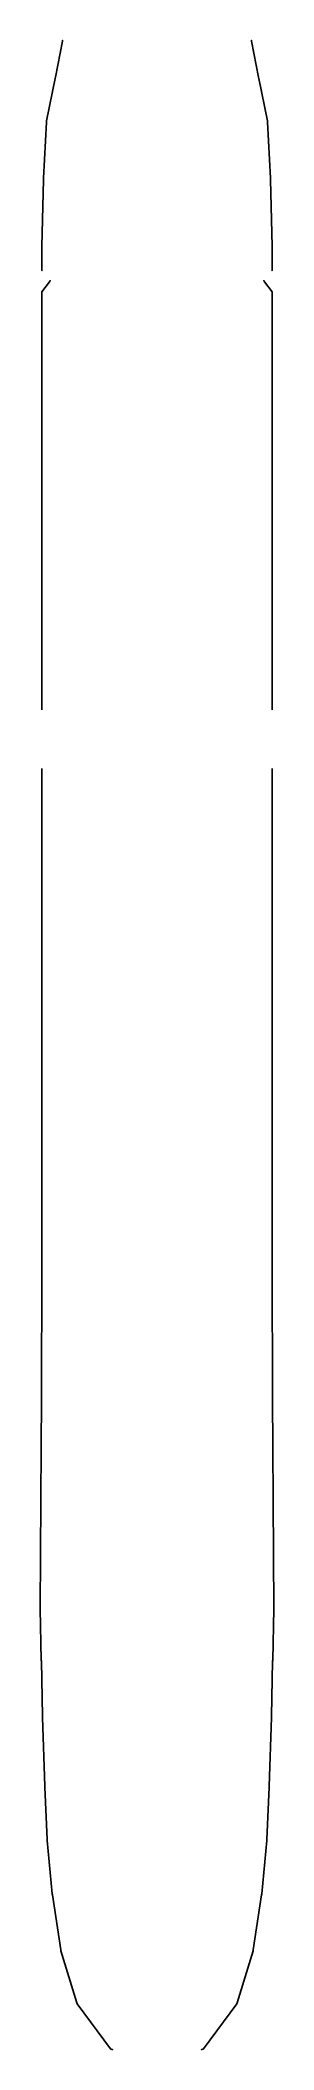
# Model space of a CAD drawing. Extents: x -4.1 to 4.1, y -35.3 to 35.2.
import ezdxf

# ---------------------------------------------------------------- set-up
doc = ezdxf.new("R2010")
doc.units = 0
doc.layers.add('RAILINGS', color=6, linetype='CONTINUOUS')

msp = doc.modelspace()

# ---------------------------------------------------------------- linework, layer by layer
at = {"layer": 'RAILINGS'}
for points in [[(-3.31, 35.18, 4.34), (-3.56, 33.92, 4.32), (-3.56, 33.92, 4.28), (-3.31, 35.18, 4.3)], [(-3.31, 35.18, 4.34), (-3.56, 33.92, 4.32), (-3.56, 33.92, 4.28), (-3.31, 35.18, 4.3)], [(-3.31, 35.18, 3.75), (-3.56, 33.92, 3.73), (-3.56, 33.92, 3.69), (-3.31, 35.18, 3.71)], [(-3.31, 35.18, 3.75), (-3.56, 33.92, 3.73), (-3.56, 33.92, 3.69), (-3.31, 35.18, 3.71)], [(-3.31, 35.18, 4.34), (-3.31, 35.18, 3.03), (-3.31, 35.22, 3.03), (-3.31, 35.22, 4.34)], [(-3.31, 35.18, 4.34), (-3.31, 35.18, 3.03), (-3.31, 35.22, 3.03), (-3.31, 35.22, 4.34)], [(3.31, 35.18, 4.34), (3.31, 35.18, 3.03), (3.31, 35.22, 3.03), (3.31, 35.22, 4.34)], [(3.31, 35.18, 4.34), (3.31, 35.18, 3.03), (3.31, 35.22, 3.03), (3.31, 35.22, 4.34)], [(3.31, 35.18, 3.75), (3.56, 33.92, 3.73), (3.56, 33.92, 3.69), (3.31, 35.18, 3.71)], [(3.31, 35.18, 3.75), (3.56, 33.92, 3.73), (3.56, 33.92, 3.69), (3.31, 35.18, 3.71)], [(3.31, 35.18, 4.34), (3.56, 33.92, 4.32), (3.56, 33.92, 4.28), (3.31, 35.18, 4.3)], [(3.31, 35.18, 4.34), (3.56, 33.92, 4.32), (3.56, 33.92, 4.28), (3.31, 35.18, 4.3)], [(-3.57, 33.88, 4.32), (-3.87, 32.39, 4.3), (-3.87, 32.39, 4.26), (-3.57, 33.88, 4.28)], [(-3.57, 33.88, 4.32), (-3.87, 32.39, 4.3), (-3.87, 32.39, 4.26), (-3.57, 33.88, 4.28)], [(-3.57, 33.88, 3.73), (-3.87, 32.39, 3.71), (-3.87, 32.39, 3.67), (-3.57, 33.88, 3.69)], [(-3.57, 33.88, 3.73), (-3.87, 32.39, 3.71), (-3.87, 32.39, 3.67), (-3.57, 33.88, 3.69)], [(-3.57, 33.88, 4.32), (-3.57, 33.88, 3.01), (-3.56, 33.92, 3.01), (-3.56, 33.92, 4.32)], [(-3.57, 33.88, 4.32), (-3.57, 33.88, 3.01), (-3.56, 33.92, 3.01), (-3.56, 33.92, 4.32)], [(3.57, 33.88, 4.32), (3.57, 33.88, 3.01), (3.56, 33.92, 3.01), (3.56, 33.92, 4.32)], [(3.57, 33.88, 4.32), (3.57, 33.88, 3.01), (3.56, 33.92, 3.01), (3.56, 33.92, 4.32)], [(3.57, 33.88, 3.73), (3.87, 32.39, 3.71), (3.87, 32.39, 3.67), (3.57, 33.88, 3.69)], [(3.57, 33.88, 3.73), (3.87, 32.39, 3.71), (3.87, 32.39, 3.67), (3.57, 33.88, 3.69)], [(3.57, 33.88, 4.32), (3.87, 32.39, 4.3), (3.87, 32.39, 4.26), (3.57, 33.88, 4.28)], [(3.57, 33.88, 4.32), (3.87, 32.39, 4.3), (3.87, 32.39, 4.26), (3.57, 33.88, 4.28)], [(-3.87, 32.35, 4.3), (-3.97, 30.38, 4.3), (-3.97, 30.38, 4.26), (-3.87, 32.35, 4.26)], [(-3.87, 32.35, 4.3), (-3.97, 30.38, 4.3), (-3.97, 30.38, 4.26), (-3.87, 32.35, 4.26)], [(-3.87, 32.35, 3.71), (-3.97, 30.38, 3.71), (-3.97, 30.38, 3.67), (-3.87, 32.35, 3.67)], [(-3.87, 32.35, 3.71), (-3.97, 30.38, 3.71), (-3.97, 30.38, 3.67), (-3.87, 32.35, 3.67)], [(-3.87, 32.35, 4.3), (-3.87, 32.35, 2.99), (-3.87, 32.39, 2.99), (-3.87, 32.39, 4.3)], [(-3.87, 32.35, 4.3), (-3.87, 32.35, 2.99), (-3.87, 32.39, 2.99), (-3.87, 32.39, 4.3)], [(3.87, 32.35, 4.3), (3.87, 32.35, 2.99), (3.87, 32.39, 2.99), (3.87, 32.39, 4.3)], [(3.87, 32.35, 4.3), (3.87, 32.35, 2.99), (3.87, 32.39, 2.99), (3.87, 32.39, 4.3)], [(3.87, 32.35, 3.71), (3.97, 30.38, 3.71), (3.97, 30.38, 3.67), (3.87, 32.35, 3.67)], [(3.87, 32.35, 3.71), (3.97, 30.38, 3.71), (3.97, 30.38, 3.67), (3.87, 32.35, 3.67)], [(3.87, 32.35, 4.3), (3.97, 30.38, 4.3), (3.97, 30.38, 4.26), (3.87, 32.35, 4.26)], [(3.87, 32.35, 4.3), (3.97, 30.38, 4.3), (3.97, 30.38, 4.26), (3.87, 32.35, 4.26)], [(-3.97, 30.34, 4.3), (-4.03, 27.99, 4.3), (-4.03, 27.99, 4.26), (-3.97, 30.34, 4.26)], [(-3.97, 30.34, 4.3), (-4.03, 27.99, 4.3), (-4.03, 27.99, 4.26), (-3.97, 30.34, 4.26)], [(-3.97, 30.34, 3.71), (-4.03, 27.99, 3.71), (-4.03, 27.99, 3.67), (-3.97, 30.34, 3.67)], [(-3.97, 30.34, 3.71), (-4.03, 27.99, 3.71), (-4.03, 27.99, 3.67), (-3.97, 30.34, 3.67)], [(-3.97, 30.34, 4.3), (-3.97, 30.34, 2.99), (-3.97, 30.38, 2.99), (-3.97, 30.38, 4.3)], [(-3.97, 30.34, 4.3), (-3.97, 30.34, 2.99), (-3.97, 30.38, 2.99), (-3.97, 30.38, 4.3)], [(3.97, 30.34, 4.3), (3.97, 30.34, 2.99), (3.97, 30.38, 2.99), (3.97, 30.38, 4.3)], [(3.97, 30.34, 4.3), (3.97, 30.34, 2.99), (3.97, 30.38, 2.99), (3.97, 30.38, 4.3)], [(3.97, 30.34, 3.71), (4.03, 27.99, 3.71), (4.03, 27.99, 3.67), (3.97, 30.34, 3.67)], [(3.97, 30.34, 3.71), (4.03, 27.99, 3.71), (4.03, 27.99, 3.67), (3.97, 30.34, 3.67)], [(3.97, 30.34, 4.3), (4.03, 27.99, 4.3), (4.03, 27.99, 4.26), (3.97, 30.34, 4.26)], [(3.97, 30.34, 4.3), (4.03, 27.99, 4.3), (4.03, 27.99, 4.26), (3.97, 30.34, 4.26)], [(-4.03, 27.95, 4.3), (-4.03, 27.95, 2.99), (-4.03, 27.99, 2.99), (-4.03, 27.99, 4.3)], [(-4.03, 27.95, 4.3), (-4.03, 27.95, 2.99), (-4.03, 27.99, 2.99), (-4.03, 27.99, 4.3)], [(-4.03, 27.95, 4.3), (-4.03, 27.14, 4.3), (-4.03, 27.14, 4.26), (-4.03, 27.95, 4.26)], [(-4.03, 27.95, 4.3), (-4.03, 27.14, 4.3), (-4.03, 27.14, 4.26), (-4.03, 27.95, 4.26)], [(-4.03, 27.95, 3.71), (-4.03, 27.14, 3.71), (-4.03, 27.14, 3.67), (-4.03, 27.95, 3.67)], [(-4.03, 27.95, 3.71), (-4.03, 27.14, 3.71), (-4.03, 27.14, 3.67), (-4.03, 27.95, 3.67)], [(4.03, 27.95, 4.3), (4.03, 27.95, 2.99), (4.03, 27.99, 2.99), (4.03, 27.99, 4.3)], [(4.03, 27.95, 4.3), (4.03, 27.95, 2.99), (4.03, 27.99, 2.99), (4.03, 27.99, 4.3)], [(4.03, 27.95, 3.71), (4.03, 27.14, 3.71), (4.03, 27.14, 3.67), (4.03, 27.95, 3.67)], [(4.03, 27.95, 3.71), (4.03, 27.14, 3.71), (4.03, 27.14, 3.67), (4.03, 27.95, 3.67)], [(4.03, 27.95, 4.3), (4.03, 27.14, 4.3), (4.03, 27.14, 4.26), (4.03, 27.95, 4.26)], [(4.03, 27.95, 4.3), (4.03, 27.14, 4.3), (4.03, 27.14, 4.26), (4.03, 27.95, 4.26)], [(-3.77, 26.75, 6.67), (-3.77, 26.75, 5.69), (-3.74, 26.79, 5.69), (-3.74, 26.79, 6.67)], [(-3.77, 26.75, 6.67), (-3.77, 26.75, 5.69), (-3.74, 26.79, 5.69), (-3.74, 26.79, 6.67)], [(3.77, 26.75, 6.67), (3.77, 26.75, 5.69), (3.74, 26.79, 5.69), (3.74, 26.79, 6.67)], [(3.77, 26.75, 6.67), (3.77, 26.75, 5.69), (3.74, 26.79, 5.69), (3.74, 26.79, 6.67)], [(-3.77, 26.75, 6.67), (-4.04, 26.4, 6.67), (-4.04, 26.4, 6.63), (-3.77, 26.75, 6.63)], [(-3.77, 26.75, 6.67), (-4.04, 26.4, 6.67), (-4.04, 26.4, 6.63), (-3.77, 26.75, 6.63)], [(-3.77, 26.75, 6.19), (-4.04, 26.4, 6.19), (-4.04, 26.4, 6.15), (-3.77, 26.75, 6.15)], [(-3.77, 26.75, 6.19), (-4.04, 26.4, 6.19), (-4.04, 26.4, 6.15), (-3.77, 26.75, 6.15)], [(-4.04, 26.4, 6.67), (-4.04, 25.42, 6.67), (-4.04, 25.42, 6.63), (-4.04, 26.4, 6.63)], [(-4.04, 26.4, 6.67), (-4.04, 25.42, 6.67), (-4.04, 25.42, 6.63), (-4.04, 26.4, 6.63)], [(-4.04, 26.4, 6.19), (-4.04, 25.42, 6.19), (-4.04, 25.42, 6.15), (-4.04, 26.4, 6.15)], [(-4.04, 26.4, 6.19), (-4.04, 25.42, 6.19), (-4.04, 25.42, 6.15), (-4.04, 26.4, 6.15)], [(3.77, 26.75, 6.19), (4.04, 26.4, 6.19), (4.04, 26.4, 6.15), (3.77, 26.75, 6.15)], [(3.77, 26.75, 6.19), (4.04, 26.4, 6.19), (4.04, 26.4, 6.15), (3.77, 26.75, 6.15)], [(3.77, 26.75, 6.67), (4.04, 26.4, 6.67), (4.04, 26.4, 6.63), (3.77, 26.75, 6.63)], [(3.77, 26.75, 6.67), (4.04, 26.4, 6.67), (4.04, 26.4, 6.63), (3.77, 26.75, 6.63)], [(4.04, 26.4, 6.19), (4.04, 25.42, 6.19), (4.04, 25.42, 6.15), (4.04, 26.4, 6.15)], [(4.04, 26.4, 6.19), (4.04, 25.42, 6.19), (4.04, 25.42, 6.15), (4.04, 26.4, 6.15)], [(4.04, 26.4, 6.67), (4.04, 25.42, 6.67), (4.04, 25.42, 6.63), (4.04, 26.4, 6.63)], [(4.04, 26.4, 6.67), (4.04, 25.42, 6.67), (4.04, 25.42, 6.63), (4.04, 26.4, 6.63)], [(-4.04, 25.38, 6.67), (-4.04, 25.38, 5.69), (-4.04, 25.42, 5.69), (-4.04, 25.42, 6.67)], [(-4.04, 25.38, 6.67), (-4.04, 25.38, 5.69), (-4.04, 25.42, 5.69), (-4.04, 25.42, 6.67)], [(-4.04, 25.38, 6.67), (-4.04, 23.9, 6.67), (-4.04, 23.9, 6.63), (-4.04, 25.38, 6.63)], [(-4.04, 25.38, 6.67), (-4.04, 23.9, 6.67), (-4.04, 23.9, 6.63), (-4.04, 25.38, 6.63)], [(-4.04, 25.38, 6.19), (-4.04, 23.9, 6.19), (-4.04, 23.9, 6.15), (-4.04, 25.38, 6.15)], [(-4.04, 25.38, 6.19), (-4.04, 23.9, 6.19), (-4.04, 23.9, 6.15), (-4.04, 25.38, 6.15)], [(4.04, 25.38, 6.67), (4.04, 25.38, 5.69), (4.04, 25.42, 5.69), (4.04, 25.42, 6.67)], [(4.04, 25.38, 6.67), (4.04, 25.38, 5.69), (4.04, 25.42, 5.69), (4.04, 25.42, 6.67)], [(4.04, 25.38, 6.19), (4.04, 23.9, 6.19), (4.04, 23.9, 6.15), (4.04, 25.38, 6.15)], [(4.04, 25.38, 6.19), (4.04, 23.9, 6.19), (4.04, 23.9, 6.15), (4.04, 25.38, 6.15)], [(4.04, 25.38, 6.67), (4.04, 23.9, 6.67), (4.04, 23.9, 6.63), (4.04, 25.38, 6.63)], [(4.04, 25.38, 6.67), (4.04, 23.9, 6.67), (4.04, 23.9, 6.63), (4.04, 25.38, 6.63)], [(-4.04, 23.86, 6.67), (-4.04, 23.86, 5.69), (-4.04, 23.9, 5.69), (-4.04, 23.9, 6.67)], [(-4.04, 23.86, 6.67), (-4.04, 23.86, 5.69), (-4.04, 23.9, 5.69), (-4.04, 23.9, 6.67)], [(-4.04, 23.86, 6.67), (-4.04, 22.38, 6.67), (-4.04, 22.38, 6.63), (-4.04, 23.86, 6.63)], [(-4.04, 23.86, 6.67), (-4.04, 22.38, 6.67), (-4.04, 22.38, 6.63), (-4.04, 23.86, 6.63)], [(-4.04, 23.86, 6.19), (-4.04, 22.38, 6.19), (-4.04, 22.38, 6.15), (-4.04, 23.86, 6.15)], [(-4.04, 23.86, 6.19), (-4.04, 22.38, 6.19), (-4.04, 22.38, 6.15), (-4.04, 23.86, 6.15)], [(4.04, 23.86, 6.67), (4.04, 23.86, 5.69), (4.04, 23.9, 5.69), (4.04, 23.9, 6.67)], [(4.04, 23.86, 6.67), (4.04, 23.86, 5.69), (4.04, 23.9, 5.69), (4.04, 23.9, 6.67)], [(4.04, 23.86, 6.19), (4.04, 22.38, 6.19), (4.04, 22.38, 6.15), (4.04, 23.86, 6.15)], [(4.04, 23.86, 6.19), (4.04, 22.38, 6.19), (4.04, 22.38, 6.15), (4.04, 23.86, 6.15)], [(4.04, 23.86, 6.67), (4.04, 22.38, 6.67), (4.04, 22.38, 6.63), (4.04, 23.86, 6.63)], [(4.04, 23.86, 6.67), (4.04, 22.38, 6.67), (4.04, 22.38, 6.63), (4.04, 23.86, 6.63)], [(-4.04, 22.34, 6.67), (-4.04, 22.34, 5.69), (-4.04, 22.38, 5.69), (-4.04, 22.38, 6.67)], [(-4.04, 22.34, 6.67), (-4.04, 22.34, 5.69), (-4.04, 22.38, 5.69), (-4.04, 22.38, 6.67)], [(-4.04, 22.34, 6.67), (-4.04, 20.95, 6.67), (-4.04, 20.95, 6.63), (-4.04, 22.34, 6.63)], [(-4.04, 22.34, 6.67), (-4.04, 20.95, 6.67), (-4.04, 20.95, 6.63), (-4.04, 22.34, 6.63)], [(-4.04, 22.34, 6.19), (-4.04, 20.95, 6.19), (-4.04, 20.95, 6.15), (-4.04, 22.34, 6.15)], [(-4.04, 22.34, 6.19), (-4.04, 20.95, 6.19), (-4.04, 20.95, 6.15), (-4.04, 22.34, 6.15)], [(4.04, 22.34, 6.67), (4.04, 22.34, 5.69), (4.04, 22.38, 5.69), (4.04, 22.38, 6.67)], [(4.04, 22.34, 6.67), (4.04, 22.34, 5.69), (4.04, 22.38, 5.69), (4.04, 22.38, 6.67)], [(4.04, 22.34, 6.19), (4.04, 20.95, 6.19), (4.04, 20.95, 6.15), (4.04, 22.34, 6.15)], [(4.04, 22.34, 6.19), (4.04, 20.95, 6.19), (4.04, 20.95, 6.15), (4.04, 22.34, 6.15)], [(4.04, 22.34, 6.67), (4.04, 20.95, 6.67), (4.04, 20.95, 6.63), (4.04, 22.34, 6.63)], [(4.04, 22.34, 6.67), (4.04, 20.95, 6.67), (4.04, 20.95, 6.63), (4.04, 22.34, 6.63)], [(-4.04, 20.91, 6.67), (-4.04, 20.91, 5.69), (-4.04, 20.95, 5.69), (-4.04, 20.95, 6.67)], [(-4.04, 20.91, 6.67), (-4.04, 20.91, 5.69), (-4.04, 20.95, 5.69), (-4.04, 20.95, 6.67)], [(-4.04, 20.91, 6.67), (-4.04, 19.46, 6.67), (-4.04, 19.46, 6.63), (-4.04, 20.91, 6.63)], [(-4.04, 20.91, 6.67), (-4.04, 19.46, 6.67), (-4.04, 19.46, 6.63), (-4.04, 20.91, 6.63)], [(-4.04, 20.91, 6.19), (-4.04, 19.46, 6.19), (-4.04, 19.46, 6.15), (-4.04, 20.91, 6.15)], [(-4.04, 20.91, 6.19), (-4.04, 19.46, 6.19), (-4.04, 19.46, 6.15), (-4.04, 20.91, 6.15)], [(4.04, 20.91, 6.67), (4.04, 20.91, 5.69), (4.04, 20.95, 5.69), (4.04, 20.95, 6.67)], [(4.04, 20.91, 6.67), (4.04, 20.91, 5.69), (4.04, 20.95, 5.69), (4.04, 20.95, 6.67)], [(4.04, 20.91, 6.19), (4.04, 19.46, 6.19), (4.04, 19.46, 6.15), (4.04, 20.91, 6.15)], [(4.04, 20.91, 6.19), (4.04, 19.46, 6.19), (4.04, 19.46, 6.15), (4.04, 20.91, 6.15)], [(4.04, 20.91, 6.67), (4.04, 19.46, 6.67), (4.04, 19.46, 6.63), (4.04, 20.91, 6.63)], [(4.04, 20.91, 6.67), (4.04, 19.46, 6.67), (4.04, 19.46, 6.63), (4.04, 20.91, 6.63)], [(-4.04, 19.42, 6.67), (-4.04, 19.42, 5.69), (-4.04, 19.46, 5.69), (-4.04, 19.46, 6.67)], [(-4.04, 19.42, 6.67), (-4.04, 19.42, 5.69), (-4.04, 19.46, 5.69), (-4.04, 19.46, 6.67)], [(-4.04, 19.42, 6.67), (-4.04, 17.95, 6.67), (-4.04, 17.95, 6.63), (-4.04, 19.42, 6.63)], [(-4.04, 19.42, 6.67), (-4.04, 17.95, 6.67), (-4.04, 17.95, 6.63), (-4.04, 19.42, 6.63)], [(-4.04, 19.42, 6.19), (-4.04, 17.95, 6.19), (-4.04, 17.95, 6.15), (-4.04, 19.42, 6.15)], [(-4.04, 19.42, 6.19), (-4.04, 17.95, 6.19), (-4.04, 17.95, 6.15), (-4.04, 19.42, 6.15)], [(4.04, 19.42, 6.67), (4.04, 19.42, 5.69), (4.04, 19.46, 5.69), (4.04, 19.46, 6.67)], [(4.04, 19.42, 6.67), (4.04, 19.42, 5.69), (4.04, 19.46, 5.69), (4.04, 19.46, 6.67)], [(4.04, 19.42, 6.19), (4.04, 17.95, 6.19), (4.04, 17.95, 6.15), (4.04, 19.42, 6.15)], [(4.04, 19.42, 6.19), (4.04, 17.95, 6.19), (4.04, 17.95, 6.15), (4.04, 19.42, 6.15)], [(4.04, 19.42, 6.67), (4.04, 17.95, 6.67), (4.04, 17.95, 6.63), (4.04, 19.42, 6.63)], [(4.04, 19.42, 6.67), (4.04, 17.95, 6.67), (4.04, 17.95, 6.63), (4.04, 19.42, 6.63)], [(-4.04, 17.91, 6.67), (-4.04, 17.91, 5.69), (-4.04, 17.95, 5.69), (-4.04, 17.95, 6.67)], [(-4.04, 17.91, 6.67), (-4.04, 17.91, 5.69), (-4.04, 17.95, 5.69), (-4.04, 17.95, 6.67)], [(-4.04, 17.91, 6.67), (-4.04, 16.33, 6.67), (-4.04, 16.33, 6.63), (-4.04, 17.91, 6.63)], [(-4.04, 17.91, 6.67), (-4.04, 16.33, 6.67), (-4.04, 16.33, 6.63), (-4.04, 17.91, 6.63)], [(-4.04, 17.91, 6.19), (-4.04, 16.33, 6.19), (-4.04, 16.33, 6.15), (-4.04, 17.91, 6.15)], [(-4.04, 17.91, 6.19), (-4.04, 16.33, 6.19), (-4.04, 16.33, 6.15), (-4.04, 17.91, 6.15)], [(4.04, 17.91, 6.67), (4.04, 17.91, 5.69), (4.04, 17.95, 5.69), (4.04, 17.95, 6.67)], [(4.04, 17.91, 6.67), (4.04, 17.91, 5.69), (4.04, 17.95, 5.69), (4.04, 17.95, 6.67)], [(4.04, 17.91, 6.19), (4.04, 16.33, 6.19), (4.04, 16.33, 6.15), (4.04, 17.91, 6.15)], [(4.04, 17.91, 6.19), (4.04, 16.33, 6.19), (4.04, 16.33, 6.15), (4.04, 17.91, 6.15)], [(4.04, 17.91, 6.67), (4.04, 16.33, 6.67), (4.04, 16.33, 6.63), (4.04, 17.91, 6.63)], [(4.04, 17.91, 6.67), (4.04, 16.33, 6.67), (4.04, 16.33, 6.63), (4.04, 17.91, 6.63)], [(-4.04, 16.29, 6.67), (-4.04, 16.29, 5.69), (-4.04, 16.33, 5.69), (-4.04, 16.33, 6.67)], [(-4.04, 16.29, 6.67), (-4.04, 16.29, 5.69), (-4.04, 16.33, 5.69), (-4.04, 16.33, 6.67)], [(-4.04, 16.29, 6.67), (-4.04, 14.89, 6.67), (-4.04, 14.89, 6.63), (-4.04, 16.29, 6.63)], [(-4.04, 16.29, 6.67), (-4.04, 14.89, 6.67), (-4.04, 14.89, 6.63), (-4.04, 16.29, 6.63)], [(-4.04, 16.29, 6.19), (-4.04, 14.89, 6.19), (-4.04, 14.89, 6.15), (-4.04, 16.29, 6.15)], [(-4.04, 16.29, 6.19), (-4.04, 14.89, 6.19), (-4.04, 14.89, 6.15), (-4.04, 16.29, 6.15)], [(4.04, 16.29, 6.67), (4.04, 16.29, 5.69), (4.04, 16.33, 5.69), (4.04, 16.33, 6.67)], [(4.04, 16.29, 6.67), (4.04, 16.29, 5.69), (4.04, 16.33, 5.69), (4.04, 16.33, 6.67)], [(4.04, 16.29, 6.19), (4.04, 14.89, 6.19), (4.04, 14.89, 6.15), (4.04, 16.29, 6.15)], [(4.04, 16.29, 6.19), (4.04, 14.89, 6.19), (4.04, 14.89, 6.15), (4.04, 16.29, 6.15)], [(4.04, 16.29, 6.67), (4.04, 14.89, 6.67), (4.04, 14.89, 6.63), (4.04, 16.29, 6.63)], [(4.04, 16.29, 6.67), (4.04, 14.89, 6.67), (4.04, 14.89, 6.63), (4.04, 16.29, 6.63)], [(-4.04, 14.85, 6.67), (-4.04, 14.85, 5.69), (-4.04, 14.89, 5.69), (-4.04, 14.89, 6.67)], [(-4.04, 14.85, 6.67), (-4.04, 14.85, 5.69), (-4.04, 14.89, 5.69), (-4.04, 14.89, 6.67)], [(-4.04, 14.85, 6.67), (-4.04, 13.3, 6.67), (-4.04, 13.3, 6.63), (-4.04, 14.85, 6.63)], [(-4.04, 14.85, 6.67), (-4.04, 13.3, 6.67), (-4.04, 13.3, 6.63), (-4.04, 14.85, 6.63)], [(-4.04, 14.85, 6.19), (-4.04, 13.3, 6.19), (-4.04, 13.3, 6.15), (-4.04, 14.85, 6.15)], [(-4.04, 14.85, 6.19), (-4.04, 13.3, 6.19), (-4.04, 13.3, 6.15), (-4.04, 14.85, 6.15)], [(4.04, 14.85, 6.67), (4.04, 14.85, 5.69), (4.04, 14.89, 5.69), (4.04, 14.89, 6.67)], [(4.04, 14.85, 6.67), (4.04, 14.85, 5.69), (4.04, 14.89, 5.69), (4.04, 14.89, 6.67)], [(4.04, 14.85, 6.19), (4.04, 13.3, 6.19), (4.04, 13.3, 6.15), (4.04, 14.85, 6.15)], [(4.04, 14.85, 6.19), (4.04, 13.3, 6.19), (4.04, 13.3, 6.15), (4.04, 14.85, 6.15)], [(4.04, 14.85, 6.67), (4.04, 13.3, 6.67), (4.04, 13.3, 6.63), (4.04, 14.85, 6.63)], [(4.04, 14.85, 6.67), (4.04, 13.3, 6.67), (4.04, 13.3, 6.63), (4.04, 14.85, 6.63)], [(-4.04, 13.26, 6.67), (-4.04, 13.26, 5.69), (-4.04, 13.3, 5.69), (-4.04, 13.3, 6.67)], [(-4.04, 13.26, 6.67), (-4.04, 13.26, 5.69), (-4.04, 13.3, 5.69), (-4.04, 13.3, 6.67)], [(-4.04, 13.26, 6.67), (-4.04, 11.78, 6.67), (-4.04, 11.78, 6.63), (-4.04, 13.26, 6.63)], [(-4.04, 13.26, 6.67), (-4.04, 11.78, 6.67), (-4.04, 11.78, 6.63), (-4.04, 13.26, 6.63)], [(-4.04, 13.26, 6.19), (-4.04, 11.78, 6.19), (-4.04, 11.78, 6.15), (-4.04, 13.26, 6.15)], [(-4.04, 13.26, 6.19), (-4.04, 11.78, 6.19), (-4.04, 11.78, 6.15), (-4.04, 13.26, 6.15)], [(4.04, 13.26, 6.67), (4.04, 13.26, 5.69), (4.04, 13.3, 5.69), (4.04, 13.3, 6.67)], [(4.04, 13.26, 6.67), (4.04, 13.26, 5.69), (4.04, 13.3, 5.69), (4.04, 13.3, 6.67)], [(4.04, 13.26, 6.19), (4.04, 11.78, 6.19), (4.04, 11.78, 6.15), (4.04, 13.26, 6.15)], [(4.04, 13.26, 6.19), (4.04, 11.78, 6.19), (4.04, 11.78, 6.15), (4.04, 13.26, 6.15)], [(4.04, 13.26, 6.67), (4.04, 11.78, 6.67), (4.04, 11.78, 6.63), (4.04, 13.26, 6.63)], [(4.04, 13.26, 6.67), (4.04, 11.78, 6.67), (4.04, 11.78, 6.63), (4.04, 13.26, 6.63)], [(-4.04, 11.74, 6.67), (-4.04, 11.74, 5.69), (-4.04, 11.78, 5.69), (-4.04, 11.78, 6.67)], [(-4.04, 11.74, 6.67), (-4.04, 11.74, 5.69), (-4.04, 11.78, 5.69), (-4.04, 11.78, 6.67)], [(4.04, 11.74, 6.67), (4.04, 11.74, 5.69), (4.04, 11.78, 5.69), (4.04, 11.78, 6.67)], [(4.04, 11.74, 6.67), (4.04, 11.74, 5.69), (4.04, 11.78, 5.69), (4.04, 11.78, 6.67)], [(-4.04, 9.68, 4.3), (-4.04, 7.74, 4.3), (-4.04, 7.74, 4.26), (-4.04, 9.67, 4.26)], [(-4.04, 9.68, 4.3), (-4.04, 7.74, 4.3), (-4.04, 7.74, 4.26), (-4.04, 9.67, 4.26)], [(-4.04, 9.55, 3.71), (-4.04, 7.74, 3.71), (-4.04, 7.74, 3.67), (-4.04, 9.54, 3.67)], [(-4.04, 9.55, 3.71), (-4.04, 7.74, 3.71), (-4.04, 7.74, 3.67), (-4.04, 9.54, 3.67)], [(4.04, 9.68, 4.3), (4.04, 7.74, 4.3), (4.04, 7.74, 4.26), (4.04, 9.67, 4.26)], [(4.04, 9.68, 4.3), (4.04, 7.74, 4.3), (4.04, 7.74, 4.26), (4.04, 9.67, 4.26)], [(4.04, 9.55, 3.71), (4.04, 7.74, 3.71), (4.04, 7.74, 3.67), (4.04, 9.54, 3.67)], [(4.04, 9.55, 3.71), (4.04, 7.74, 3.71), (4.04, 7.74, 3.67), (4.04, 9.54, 3.67)], [(-4.04, 7.7, 4.3), (-4.04, 7.7, 2.99), (-4.04, 7.74, 2.99), (-4.04, 7.74, 4.3)], [(-4.04, 7.7, 4.3), (-4.04, 7.7, 2.99), (-4.04, 7.74, 2.99), (-4.04, 7.74, 4.3)], [(-4.04, 7.7, 4.3), (-4.04, 5.99, 4.3), (-4.04, 5.99, 4.26), (-4.04, 7.7, 4.26)], [(-4.04, 7.7, 4.3), (-4.04, 5.99, 4.3), (-4.04, 5.99, 4.26), (-4.04, 7.7, 4.26)], [(-4.04, 7.7, 3.71), (-4.04, 5.99, 3.71), (-4.04, 5.99, 3.67), (-4.04, 7.7, 3.67)], [(-4.04, 7.7, 3.71), (-4.04, 5.99, 3.71), (-4.04, 5.99, 3.67), (-4.04, 7.7, 3.67)], [(4.04, 7.7, 4.3), (4.04, 7.7, 2.99), (4.04, 7.74, 2.99), (4.04, 7.74, 4.3)], [(4.04, 7.7, 4.3), (4.04, 7.7, 2.99), (4.04, 7.74, 2.99), (4.04, 7.74, 4.3)], [(4.04, 7.7, 3.71), (4.04, 5.99, 3.71), (4.04, 5.99, 3.67), (4.04, 7.7, 3.67)], [(4.04, 7.7, 3.71), (4.04, 5.99, 3.71), (4.04, 5.99, 3.67), (4.04, 7.7, 3.67)], [(4.04, 7.7, 4.3), (4.04, 5.99, 4.3), (4.04, 5.99, 4.26), (4.04, 7.7, 4.26)], [(4.04, 7.7, 4.3), (4.04, 5.99, 4.3), (4.04, 5.99, 4.26), (4.04, 7.7, 4.26)], [(-4.04, 5.95, 4.3), (-4.04, 5.95, 2.99), (-4.04, 5.99, 2.99), (-4.04, 5.99, 4.3)], [(-4.04, 5.95, 4.3), (-4.04, 5.95, 2.99), (-4.04, 5.99, 2.99), (-4.04, 5.99, 4.3)], [(-4.04, 5.95, 4.3), (-4.04, 4.14, 4.3), (-4.04, 4.14, 4.26), (-4.04, 5.95, 4.26)], [(-4.04, 5.95, 4.3), (-4.04, 4.14, 4.3), (-4.04, 4.14, 4.26), (-4.04, 5.95, 4.26)], [(-4.04, 5.95, 3.71), (-4.04, 4.14, 3.71), (-4.04, 4.14, 3.67), (-4.04, 5.95, 3.67)], [(-4.04, 5.95, 3.71), (-4.04, 4.14, 3.71), (-4.04, 4.14, 3.67), (-4.04, 5.95, 3.67)], [(4.04, 5.95, 4.3), (4.04, 5.95, 2.99), (4.04, 5.99, 2.99), (4.04, 5.99, 4.3)], [(4.04, 5.95, 4.3), (4.04, 5.95, 2.99), (4.04, 5.99, 2.99), (4.04, 5.99, 4.3)], [(4.04, 5.95, 3.71), (4.04, 4.14, 3.71), (4.04, 4.14, 3.67), (4.04, 5.95, 3.67)], [(4.04, 5.95, 3.71), (4.04, 4.14, 3.71), (4.04, 4.14, 3.67), (4.04, 5.95, 3.67)], [(4.04, 5.95, 4.3), (4.04, 4.14, 4.3), (4.04, 4.14, 4.26), (4.04, 5.95, 4.26)], [(4.04, 5.95, 4.3), (4.04, 4.14, 4.3), (4.04, 4.14, 4.26), (4.04, 5.95, 4.26)], [(-4.04, 4.1, 4.3), (-4.04, 4.1, 2.99), (-4.04, 4.14, 2.99), (-4.04, 4.14, 4.3)], [(-4.04, 4.1, 4.3), (-4.04, 4.1, 2.99), (-4.04, 4.14, 2.99), (-4.04, 4.14, 4.3)], [(-4.04, 4.1, 4.3), (-4.04, 2.36, 4.3), (-4.04, 2.36, 4.26), (-4.04, 4.1, 4.26)], [(-4.04, 4.1, 4.3), (-4.04, 2.36, 4.3), (-4.04, 2.36, 4.26), (-4.04, 4.1, 4.26)], [(-4.04, 4.1, 3.71), (-4.04, 2.36, 3.71), (-4.04, 2.36, 3.67), (-4.04, 4.1, 3.67)], [(-4.04, 4.1, 3.71), (-4.04, 2.36, 3.71), (-4.04, 2.36, 3.67), (-4.04, 4.1, 3.67)], [(4.04, 4.1, 4.3), (4.04, 4.1, 2.99), (4.04, 4.14, 2.99), (4.04, 4.14, 4.3)], [(4.04, 4.1, 4.3), (4.04, 4.1, 2.99), (4.04, 4.14, 2.99), (4.04, 4.14, 4.3)], [(4.04, 4.1, 3.71), (4.04, 2.36, 3.71), (4.04, 2.36, 3.67), (4.04, 4.1, 3.67)], [(4.04, 4.1, 3.71), (4.04, 2.36, 3.71), (4.04, 2.36, 3.67), (4.04, 4.1, 3.67)], [(4.04, 4.1, 4.3), (4.04, 2.36, 4.3), (4.04, 2.36, 4.26), (4.04, 4.1, 4.26)], [(4.04, 4.1, 4.3), (4.04, 2.36, 4.3), (4.04, 2.36, 4.26), (4.04, 4.1, 4.26)], [(-4.04, 2.32, 4.3), (-4.04, 2.32, 2.99), (-4.04, 2.36, 2.99), (-4.04, 2.36, 4.3)], [(-4.04, 2.32, 4.3), (-4.04, 2.32, 2.99), (-4.04, 2.36, 2.99), (-4.04, 2.36, 4.3)], [(-4.04, 2.32, 4.3), (-4.04, -0.06, 4.29), (-4.04, -0.06, 4.25), (-4.04, 2.32, 4.26)], [(-4.04, 2.32, 4.3), (-4.04, -0.06, 4.29), (-4.04, -0.06, 4.25), (-4.04, 2.32, 4.26)], [(-4.04, 2.32, 3.71), (-4.04, -0.06, 3.7), (-4.04, -0.06, 3.66), (-4.04, 2.32, 3.67)], [(-4.04, 2.32, 3.71), (-4.04, -0.06, 3.7), (-4.04, -0.06, 3.66), (-4.04, 2.32, 3.67)], [(4.04, 2.32, 4.3), (4.04, 2.32, 2.99), (4.04, 2.36, 2.99), (4.04, 2.36, 4.3)], [(4.04, 2.32, 4.3), (4.04, 2.32, 2.99), (4.04, 2.36, 2.99), (4.04, 2.36, 4.3)], [(4.04, 2.32, 3.71), (4.04, -0.06, 3.7), (4.04, -0.06, 3.66), (4.04, 2.32, 3.67)], [(4.04, 2.32, 3.71), (4.04, -0.06, 3.7), (4.04, -0.06, 3.66), (4.04, 2.32, 3.67)], [(4.04, 2.32, 4.3), (4.04, -0.06, 4.29), (4.04, -0.06, 4.25), (4.04, 2.32, 4.26)], [(4.04, 2.32, 4.3), (4.04, -0.06, 4.29), (4.04, -0.06, 4.25), (4.04, 2.32, 4.26)], [(-4.04, -0.1, 4.29), (-4.04, -0.1, 2.98), (-4.04, -0.06, 2.98), (-4.04, -0.06, 4.29)], [(-4.04, -0.1, 4.29), (-4.04, -0.1, 2.98), (-4.04, -0.06, 2.98), (-4.04, -0.06, 4.29)], [(-4.04, -0.1, 4.29), (-4.04, -1.89, 4.28), (-4.04, -1.89, 4.24), (-4.04, -0.1, 4.25)], [(-4.04, -0.1, 4.29), (-4.04, -1.89, 4.28), (-4.04, -1.89, 4.24), (-4.04, -0.1, 4.25)], [(-4.04, -0.1, 3.7), (-4.04, -1.89, 3.69), (-4.04, -1.89, 3.65), (-4.04, -0.1, 3.66)], [(-4.04, -0.1, 3.7), (-4.04, -1.89, 3.69), (-4.04, -1.89, 3.65), (-4.04, -0.1, 3.66)], [(4.04, -0.1, 4.29), (4.04, -0.1, 2.98), (4.04, -0.06, 2.98), (4.04, -0.06, 4.29)], [(4.04, -0.1, 4.29), (4.04, -0.1, 2.98), (4.04, -0.06, 2.98), (4.04, -0.06, 4.29)], [(4.04, -0.1, 3.7), (4.04, -1.89, 3.69), (4.04, -1.89, 3.65), (4.04, -0.1, 3.66)], [(4.04, -0.1, 3.7), (4.04, -1.89, 3.69), (4.04, -1.89, 3.65), (4.04, -0.1, 3.66)], [(4.04, -0.1, 4.29), (4.04, -1.89, 4.28), (4.04, -1.89, 4.24), (4.04, -0.1, 4.25)], [(4.04, -0.1, 4.29), (4.04, -1.89, 4.28), (4.04, -1.89, 4.24), (4.04, -0.1, 4.25)], [(-4.04, -1.93, 4.28), (-4.04, -1.93, 2.97), (-4.04, -1.89, 2.97), (-4.04, -1.89, 4.28)], [(-4.04, -1.93, 4.28), (-4.04, -1.93, 2.97), (-4.04, -1.89, 2.97), (-4.04, -1.89, 4.28)], [(-4.04, -1.93, 4.28), (-4.04, -3.67, 4.27), (-4.04, -3.67, 4.23), (-4.04, -1.93, 4.24)], [(-4.04, -1.93, 4.28), (-4.04, -3.67, 4.27), (-4.04, -3.67, 4.23), (-4.04, -1.93, 4.24)], [(-4.04, -1.93, 3.69), (-4.04, -3.67, 3.68), (-4.04, -3.67, 3.64), (-4.04, -1.93, 3.65)], [(-4.04, -1.93, 3.69), (-4.04, -3.67, 3.68), (-4.04, -3.67, 3.64), (-4.04, -1.93, 3.65)], [(4.04, -1.93, 4.28), (4.04, -1.93, 2.97), (4.04, -1.89, 2.97), (4.04, -1.89, 4.28)], [(4.04, -1.93, 4.28), (4.04, -1.93, 2.97), (4.04, -1.89, 2.97), (4.04, -1.89, 4.28)], [(4.04, -1.93, 3.69), (4.04, -3.67, 3.68), (4.04, -3.67, 3.64), (4.04, -1.93, 3.65)], [(4.04, -1.93, 3.69), (4.04, -3.67, 3.68), (4.04, -3.67, 3.64), (4.04, -1.93, 3.65)], [(4.04, -1.93, 4.28), (4.04, -3.67, 4.27), (4.04, -3.67, 4.23), (4.04, -1.93, 4.24)], [(4.04, -1.93, 4.28), (4.04, -3.67, 4.27), (4.04, -3.67, 4.23), (4.04, -1.93, 4.24)], [(-4.04, -3.71, 4.27), (-4.04, -3.71, 2.96), (-4.04, -3.67, 2.96), (-4.04, -3.67, 4.27)], [(-4.04, -3.71, 4.27), (-4.04, -3.71, 2.96), (-4.04, -3.67, 2.96), (-4.04, -3.67, 4.27)], [(-4.04, -3.71, 4.27), (-4.04, -5.54, 4.27), (-4.04, -5.54, 4.23), (-4.04, -3.71, 4.23)], [(-4.04, -3.71, 4.27), (-4.04, -5.54, 4.27), (-4.04, -5.54, 4.23), (-4.04, -3.71, 4.23)], [(-4.04, -3.71, 3.68), (-4.04, -5.54, 3.68), (-4.04, -5.54, 3.64), (-4.04, -3.71, 3.64)], [(-4.04, -3.71, 3.68), (-4.04, -5.54, 3.68), (-4.04, -5.54, 3.64), (-4.04, -3.71, 3.64)], [(4.04, -3.71, 4.27), (4.04, -3.71, 2.96), (4.04, -3.67, 2.96), (4.04, -3.67, 4.27)], [(4.04, -3.71, 4.27), (4.04, -3.71, 2.96), (4.04, -3.67, 2.96), (4.04, -3.67, 4.27)], [(4.04, -3.71, 3.68), (4.04, -5.54, 3.68), (4.04, -5.54, 3.64), (4.04, -3.71, 3.64)], [(4.04, -3.71, 3.68), (4.04, -5.54, 3.68), (4.04, -5.54, 3.64), (4.04, -3.71, 3.64)], [(4.04, -3.71, 4.27), (4.04, -5.54, 4.27), (4.04, -5.54, 4.23), (4.04, -3.71, 4.23)], [(4.04, -3.71, 4.27), (4.04, -5.54, 4.27), (4.04, -5.54, 4.23), (4.04, -3.71, 4.23)], [(-4.04, -5.58, 4.27), (-4.04, -5.58, 2.95), (-4.04, -5.54, 2.95), (-4.04, -5.54, 4.27)], [(-4.04, -5.58, 4.27), (-4.04, -5.58, 2.95), (-4.04, -5.54, 2.95), (-4.04, -5.54, 4.27)], [(-4.04, -5.58, 4.27), (-4.04, -7.31, 4.27), (-4.04, -7.31, 4.23), (-4.04, -5.58, 4.23)], [(-4.04, -5.58, 4.27), (-4.04, -7.31, 4.27), (-4.04, -7.31, 4.23), (-4.04, -5.58, 4.23)], [(-4.04, -5.58, 3.68), (-4.04, -7.31, 3.68), (-4.04, -7.31, 3.64), (-4.04, -5.58, 3.64)], [(-4.04, -5.58, 3.68), (-4.04, -7.31, 3.68), (-4.04, -7.31, 3.64), (-4.04, -5.58, 3.64)], [(4.04, -5.58, 4.27), (4.04, -5.58, 2.95), (4.04, -5.54, 2.95), (4.04, -5.54, 4.27)], [(4.04, -5.58, 4.27), (4.04, -5.58, 2.95), (4.04, -5.54, 2.95), (4.04, -5.54, 4.27)], [(4.04, -5.58, 3.68), (4.04, -7.31, 3.68), (4.04, -7.31, 3.64), (4.04, -5.58, 3.64)], [(4.04, -5.58, 3.68), (4.04, -7.31, 3.68), (4.04, -7.31, 3.64), (4.04, -5.58, 3.64)], [(4.04, -5.58, 4.27), (4.04, -7.31, 4.27), (4.04, -7.31, 4.23), (4.04, -5.58, 4.23)], [(4.04, -5.58, 4.27), (4.04, -7.31, 4.27), (4.04, -7.31, 4.23), (4.04, -5.58, 4.23)], [(-4.04, -7.35, 4.27), (-4.04, -7.35, 2.95), (-4.04, -7.31, 2.95), (-4.04, -7.31, 4.27)], [(-4.04, -7.35, 4.27), (-4.04, -7.35, 2.95), (-4.04, -7.31, 2.95), (-4.04, -7.31, 4.27)], [(-4.04, -7.35, 4.27), (-4.04, -9.13, 4.27), (-4.04, -9.13, 4.23), (-4.04, -7.35, 4.23)], [(-4.04, -7.35, 4.27), (-4.04, -9.13, 4.27), (-4.04, -9.13, 4.23), (-4.04, -7.35, 4.23)], [(-4.04, -7.35, 3.68), (-4.04, -9.13, 3.68), (-4.04, -9.13, 3.64), (-4.04, -7.35, 3.64)], [(-4.04, -7.35, 3.68), (-4.04, -9.13, 3.68), (-4.04, -9.13, 3.64), (-4.04, -7.35, 3.64)], [(4.04, -7.35, 4.27), (4.04, -7.35, 2.95), (4.04, -7.31, 2.95), (4.04, -7.31, 4.27)], [(4.04, -7.35, 4.27), (4.04, -7.35, 2.95), (4.04, -7.31, 2.95), (4.04, -7.31, 4.27)], [(4.04, -7.35, 3.68), (4.04, -9.13, 3.68), (4.04, -9.13, 3.64), (4.04, -7.35, 3.64)], [(4.04, -7.35, 3.68), (4.04, -9.13, 3.68), (4.04, -9.13, 3.64), (4.04, -7.35, 3.64)], [(4.04, -7.35, 4.27), (4.04, -9.13, 4.27), (4.04, -9.13, 4.23), (4.04, -7.35, 4.23)], [(4.04, -7.35, 4.27), (4.04, -9.13, 4.27), (4.04, -9.13, 4.23), (4.04, -7.35, 4.23)], [(-4.04, -9.17, 4.27), (-4.04, -9.17, 2.95), (-4.04, -9.13, 2.95), (-4.04, -9.13, 4.27)], [(-4.04, -9.17, 4.27), (-4.04, -9.17, 2.95), (-4.04, -9.13, 2.95), (-4.04, -9.13, 4.27)], [(4.04, -9.17, 4.27), (4.04, -9.17, 2.95), (4.04, -9.13, 2.95), (4.04, -9.13, 4.27)], [(4.04, -9.17, 4.27), (4.04, -9.17, 2.95), (4.04, -9.13, 2.95), (4.04, -9.13, 4.27)], [(-4.04, -9.17, 4.27), (-4.05, -11.04, 4.3), (-4.05, -11.04, 4.26), (-4.04, -9.17, 4.23)], [(-4.04, -9.17, 4.27), (-4.05, -11.04, 4.3), (-4.05, -11.04, 4.26), (-4.04, -9.17, 4.23)], [(-4.04, -9.17, 3.68), (-4.05, -11.04, 3.71), (-4.05, -11.04, 3.67), (-4.04, -9.17, 3.64)], [(-4.04, -9.17, 3.68), (-4.05, -11.04, 3.71), (-4.05, -11.04, 3.67), (-4.04, -9.17, 3.64)], [(4.04, -9.17, 3.68), (4.05, -11.04, 3.71), (4.05, -11.04, 3.67), (4.04, -9.17, 3.64)], [(4.04, -9.17, 3.68), (4.05, -11.04, 3.71), (4.05, -11.04, 3.67), (4.04, -9.17, 3.64)], [(4.04, -9.17, 4.27), (4.05, -11.04, 4.3), (4.05, -11.04, 4.26), (4.04, -9.17, 4.23)], [(4.04, -9.17, 4.27), (4.05, -11.04, 4.3), (4.05, -11.04, 4.26), (4.04, -9.17, 4.23)], [(-4.05, -11.08, 4.3), (-4.05, -11.08, 2.99), (-4.05, -11.04, 2.99), (-4.05, -11.04, 4.3)], [(-4.05, -11.08, 4.3), (-4.05, -11.08, 2.99), (-4.05, -11.04, 2.99), (-4.05, -11.04, 4.3)], [(-4.05, -11.08, 4.3), (-4.05, -12.39, 4.35), (-4.05, -12.39, 4.31), (-4.05, -11.08, 4.26)], [(-4.05, -11.08, 4.3), (-4.05, -12.39, 4.35), (-4.05, -12.39, 4.31), (-4.05, -11.08, 4.26)], [(-4.05, -11.08, 3.71), (-4.05, -12.39, 3.76), (-4.05, -12.39, 3.72), (-4.05, -11.08, 3.67)], [(-4.05, -11.08, 3.71), (-4.05, -12.39, 3.76), (-4.05, -12.39, 3.72), (-4.05, -11.08, 3.67)], [(4.05, -11.08, 4.3), (4.05, -11.08, 2.99), (4.05, -11.04, 2.99), (4.05, -11.04, 4.3)], [(4.05, -11.08, 4.3), (4.05, -11.08, 2.99), (4.05, -11.04, 2.99), (4.05, -11.04, 4.3)], [(4.05, -11.08, 3.71), (4.05, -12.39, 3.76), (4.05, -12.39, 3.72), (4.05, -11.08, 3.67)], [(4.05, -11.08, 3.71), (4.05, -12.39, 3.76), (4.05, -12.39, 3.72), (4.05, -11.08, 3.67)], [(4.05, -11.08, 4.3), (4.05, -12.39, 4.35), (4.05, -12.39, 4.31), (4.05, -11.08, 4.26)], [(4.05, -11.08, 4.3), (4.05, -12.39, 4.35), (4.05, -12.39, 4.31), (4.05, -11.08, 4.26)], [(-4.05, -12.43, 4.35), (-4.06, -14.12, 4.41), (-4.06, -14.12, 4.37), (-4.05, -12.43, 4.31)], [(-4.05, -12.43, 4.35), (-4.06, -14.12, 4.41), (-4.06, -14.12, 4.37), (-4.05, -12.43, 4.31)], [(-4.05, -12.43, 3.76), (-4.06, -14.12, 3.82), (-4.06, -14.12, 3.78), (-4.05, -12.43, 3.72)], [(-4.05, -12.43, 3.76), (-4.06, -14.12, 3.82), (-4.06, -14.12, 3.78), (-4.05, -12.43, 3.72)], [(-4.05, -12.43, 4.35), (-4.05, -12.43, 3.04), (-4.05, -12.39, 3.04), (-4.05, -12.39, 4.35)], [(-4.05, -12.43, 4.35), (-4.05, -12.43, 3.04), (-4.05, -12.39, 3.04), (-4.05, -12.39, 4.35)], [(4.05, -12.43, 4.35), (4.05, -12.43, 3.04), (4.05, -12.39, 3.04), (4.05, -12.39, 4.35)], [(4.05, -12.43, 4.35), (4.05, -12.43, 3.04), (4.05, -12.39, 3.04), (4.05, -12.39, 4.35)], [(4.05, -12.43, 3.76), (4.06, -14.12, 3.82), (4.06, -14.12, 3.78), (4.05, -12.43, 3.72)], [(4.05, -12.43, 3.76), (4.06, -14.12, 3.82), (4.06, -14.12, 3.78), (4.05, -12.43, 3.72)], [(4.05, -12.43, 4.35), (4.06, -14.12, 4.41), (4.06, -14.12, 4.37), (4.05, -12.43, 4.31)], [(4.05, -12.43, 4.35), (4.06, -14.12, 4.41), (4.06, -14.12, 4.37), (4.05, -12.43, 4.31)], [(-4.06, -14.16, 4.41), (-4.07, -15.94, 4.51), (-4.07, -15.94, 4.47), (-4.06, -14.16, 4.37)], [(-4.06, -14.16, 4.41), (-4.07, -15.94, 4.51), (-4.07, -15.94, 4.47), (-4.06, -14.16, 4.37)], [(-4.06, -14.16, 3.82), (-4.07, -15.94, 3.92), (-4.07, -15.94, 3.88), (-4.06, -14.16, 3.78)], [(-4.06, -14.16, 3.82), (-4.07, -15.94, 3.92), (-4.07, -15.94, 3.88), (-4.06, -14.16, 3.78)], [(-4.06, -14.16, 4.41), (-4.06, -14.16, 3.1), (-4.06, -14.12, 3.1), (-4.06, -14.12, 4.41)], [(-4.06, -14.16, 4.41), (-4.06, -14.16, 3.1), (-4.06, -14.12, 3.1), (-4.06, -14.12, 4.41)], [(4.06, -14.16, 4.41), (4.06, -14.16, 3.1), (4.06, -14.12, 3.1), (4.06, -14.12, 4.41)], [(4.06, -14.16, 4.41), (4.06, -14.16, 3.1), (4.06, -14.12, 3.1), (4.06, -14.12, 4.41)], [(4.06, -14.16, 3.82), (4.07, -15.94, 3.92), (4.07, -15.94, 3.88), (4.06, -14.16, 3.78)], [(4.06, -14.16, 3.82), (4.07, -15.94, 3.92), (4.07, -15.94, 3.88), (4.06, -14.16, 3.78)], [(4.06, -14.16, 4.41), (4.07, -15.94, 4.51), (4.07, -15.94, 4.47), (4.06, -14.16, 4.37)], [(4.06, -14.16, 4.41), (4.07, -15.94, 4.51), (4.07, -15.94, 4.47), (4.06, -14.16, 4.37)], [(-4.07, -15.98, 4.51), (-4.08, -17.89, 4.66), (-4.08, -17.89, 4.62), (-4.07, -15.98, 4.47)], [(-4.07, -15.98, 4.51), (-4.08, -17.89, 4.66), (-4.08, -17.89, 4.62), (-4.07, -15.98, 4.47)], [(-4.07, -15.98, 3.92), (-4.08, -17.89, 4.07), (-4.08, -17.89, 4.03), (-4.07, -15.98, 3.88)], [(-4.07, -15.98, 3.92), (-4.08, -17.89, 4.07), (-4.08, -17.89, 4.03), (-4.07, -15.98, 3.88)], [(-4.07, -15.98, 4.51), (-4.07, -15.98, 3.2), (-4.07, -15.94, 3.2), (-4.07, -15.94, 4.51)], [(-4.07, -15.98, 4.51), (-4.07, -15.98, 3.2), (-4.07, -15.94, 3.2), (-4.07, -15.94, 4.51)], [(4.07, -15.98, 4.51), (4.07, -15.98, 3.2), (4.07, -15.94, 3.2), (4.07, -15.94, 4.51)], [(4.07, -15.98, 4.51), (4.07, -15.98, 3.2), (4.07, -15.94, 3.2), (4.07, -15.94, 4.51)], [(4.07, -15.98, 3.92), (4.08, -17.89, 4.07), (4.08, -17.89, 4.03), (4.07, -15.98, 3.88)], [(4.07, -15.98, 3.92), (4.08, -17.89, 4.07), (4.08, -17.89, 4.03), (4.07, -15.98, 3.88)], [(4.07, -15.98, 4.51), (4.08, -17.89, 4.66), (4.08, -17.89, 4.62), (4.07, -15.98, 4.47)], [(4.07, -15.98, 4.51), (4.08, -17.89, 4.66), (4.08, -17.89, 4.62), (4.07, -15.98, 4.47)], [(-4.08, -17.93, 4.66), (-4.09, -19.76, 4.8), (-4.09, -19.76, 4.76), (-4.08, -17.93, 4.62)], [(-4.08, -17.93, 4.66), (-4.09, -19.76, 4.8), (-4.09, -19.76, 4.76), (-4.08, -17.93, 4.62)], [(-4.08, -17.93, 4.07), (-4.09, -19.76, 4.21), (-4.09, -19.76, 4.17), (-4.08, -17.93, 4.03)], [(-4.08, -17.93, 4.07), (-4.09, -19.76, 4.21), (-4.09, -19.76, 4.17), (-4.08, -17.93, 4.03)], [(-4.08, -17.93, 4.66), (-4.08, -17.93, 3.35), (-4.08, -17.89, 3.35), (-4.08, -17.89, 4.66)], [(-4.08, -17.93, 4.66), (-4.08, -17.93, 3.35), (-4.08, -17.89, 3.35), (-4.08, -17.89, 4.66)], [(4.08, -17.93, 4.66), (4.08, -17.93, 3.35), (4.08, -17.89, 3.35), (4.08, -17.89, 4.66)], [(4.08, -17.93, 4.66), (4.08, -17.93, 3.35), (4.08, -17.89, 3.35), (4.08, -17.89, 4.66)], [(4.08, -17.93, 4.07), (4.09, -19.76, 4.21), (4.09, -19.76, 4.17), (4.08, -17.93, 4.03)], [(4.08, -17.93, 4.07), (4.09, -19.76, 4.21), (4.09, -19.76, 4.17), (4.08, -17.93, 4.03)], [(4.08, -17.93, 4.66), (4.09, -19.76, 4.8), (4.09, -19.76, 4.76), (4.08, -17.93, 4.62)], [(4.08, -17.93, 4.66), (4.09, -19.76, 4.8), (4.09, -19.76, 4.76), (4.08, -17.93, 4.62)], [(-4.09, -19.8, 4.8), (-4.09, -19.8, 3.49), (-4.09, -19.76, 3.49), (-4.09, -19.76, 4.8)], [(-4.09, -19.8, 4.8), (-4.09, -19.8, 3.49), (-4.09, -19.76, 3.49), (-4.09, -19.76, 4.8)], [(-4.09, -19.8, 4.8), (-4.06, -21.59, 4.95), (-4.06, -21.59, 4.91), (-4.09, -19.8, 4.76)], [(-4.09, -19.8, 4.8), (-4.06, -21.59, 4.95), (-4.06, -21.59, 4.91), (-4.09, -19.8, 4.76)], [(-4.09, -19.8, 4.21), (-4.06, -21.59, 4.36), (-4.06, -21.59, 4.32), (-4.09, -19.8, 4.17)], [(-4.09, -19.8, 4.21), (-4.06, -21.59, 4.36), (-4.06, -21.59, 4.32), (-4.09, -19.8, 4.17)], [(4.09, -19.8, 4.21), (4.06, -21.59, 4.36), (4.06, -21.59, 4.32), (4.09, -19.8, 4.17)], [(4.09, -19.8, 4.21), (4.06, -21.59, 4.36), (4.06, -21.59, 4.32), (4.09, -19.8, 4.17)], [(4.09, -19.8, 4.8), (4.06, -21.59, 4.95), (4.06, -21.59, 4.91), (4.09, -19.8, 4.76)], [(4.09, -19.8, 4.8), (4.06, -21.59, 4.95), (4.06, -21.59, 4.91), (4.09, -19.8, 4.76)], [(4.09, -19.8, 4.8), (4.09, -19.8, 3.49), (4.09, -19.76, 3.49), (4.09, -19.76, 4.8)], [(4.09, -19.8, 4.8), (4.09, -19.8, 3.49), (4.09, -19.76, 3.49), (4.09, -19.76, 4.8)], [(-4.05, -21.63, 4.95), (-4.05, -21.63, 3.64), (-4.06, -21.59, 3.64), (-4.06, -21.59, 4.95)], [(-4.05, -21.63, 4.95), (-4.05, -21.63, 3.64), (-4.06, -21.59, 3.64), (-4.06, -21.59, 4.95)], [(-4.05, -21.63, 4.95), (-4.01, -23.56, 5.11), (-4.01, -23.56, 5.07), (-4.05, -21.63, 4.91)], [(-4.05, -21.63, 4.95), (-4.01, -23.56, 5.11), (-4.01, -23.56, 5.07), (-4.05, -21.63, 4.91)], [(-4.05, -21.63, 4.36), (-4.01, -23.56, 4.52), (-4.01, -23.56, 4.48), (-4.05, -21.63, 4.32)], [(-4.05, -21.63, 4.36), (-4.01, -23.56, 4.52), (-4.01, -23.56, 4.48), (-4.05, -21.63, 4.32)], [(4.05, -21.63, 4.95), (4.01, -23.56, 5.11), (4.01, -23.56, 5.07), (4.05, -21.63, 4.91)], [(4.05, -21.63, 4.95), (4.01, -23.56, 5.11), (4.01, -23.56, 5.07), (4.05, -21.63, 4.91)], [(4.05, -21.63, 4.36), (4.01, -23.56, 4.52), (4.01, -23.56, 4.48), (4.05, -21.63, 4.32)], [(4.05, -21.63, 4.36), (4.01, -23.56, 4.52), (4.01, -23.56, 4.48), (4.05, -21.63, 4.32)], [(4.05, -21.63, 4.95), (4.05, -21.63, 3.64), (4.06, -21.59, 3.64), (4.06, -21.59, 4.95)], [(4.05, -21.63, 4.95), (4.05, -21.63, 3.64), (4.06, -21.59, 3.64), (4.06, -21.59, 4.95)], [(-4.01, -23.6, 5.11), (-4.01, -23.6, 3.8), (-4.01, -23.56, 3.8), (-4.01, -23.56, 5.11)], [(-4.01, -23.6, 5.11), (-4.01, -23.6, 3.8), (-4.01, -23.56, 3.8), (-4.01, -23.56, 5.11)], [(-4.01, -23.6, 5.11), (-3.93, -26.01, 5.3), (-3.93, -26.01, 5.26), (-4.01, -23.6, 5.07)], [(-4.01, -23.6, 5.11), (-3.93, -26.01, 5.3), (-3.93, -26.01, 5.26), (-4.01, -23.6, 5.07)], [(-4.01, -23.6, 4.52), (-3.93, -26.01, 4.71), (-3.93, -26.01, 4.67), (-4.01, -23.6, 4.48)], [(-4.01, -23.6, 4.52), (-3.93, -26.01, 4.71), (-3.93, -26.01, 4.67), (-4.01, -23.6, 4.48)], [(4.01, -23.6, 5.11), (3.93, -26.01, 5.3), (3.93, -26.01, 5.26), (4.01, -23.6, 5.07)], [(4.01, -23.6, 5.11), (3.93, -26.01, 5.3), (3.93, -26.01, 5.26), (4.01, -23.6, 5.07)], [(4.01, -23.6, 4.52), (3.93, -26.01, 4.71), (3.93, -26.01, 4.67), (4.01, -23.6, 4.48)], [(4.01, -23.6, 4.52), (3.93, -26.01, 4.71), (3.93, -26.01, 4.67), (4.01, -23.6, 4.48)], [(4.01, -23.6, 5.11), (4.01, -23.6, 3.8), (4.01, -23.56, 3.8), (4.01, -23.56, 5.11)], [(4.01, -23.6, 5.11), (4.01, -23.6, 3.8), (4.01, -23.56, 3.8), (4.01, -23.56, 5.11)], [(-3.93, -26.05, 5.3), (-3.93, -26.05, 3.99), (-3.93, -26.01, 3.99), (-3.93, -26.01, 5.3)], [(-3.93, -26.05, 5.3), (-3.93, -26.05, 3.99), (-3.93, -26.01, 3.99), (-3.93, -26.01, 5.3)], [(-3.93, -26.05, 5.3), (-3.85, -27.88, 5.44), (-3.85, -27.88, 5.4), (-3.93, -26.05, 5.26)], [(-3.93, -26.05, 5.3), (-3.85, -27.88, 5.44), (-3.85, -27.88, 5.4), (-3.93, -26.05, 5.26)], [(-3.93, -26.05, 4.71), (-3.85, -27.88, 4.85), (-3.85, -27.88, 4.81), (-3.93, -26.05, 4.67)], [(-3.93, -26.05, 4.71), (-3.85, -27.88, 4.85), (-3.85, -27.88, 4.81), (-3.93, -26.05, 4.67)], [(3.93, -26.05, 4.71), (3.85, -27.88, 4.85), (3.85, -27.88, 4.81), (3.93, -26.05, 4.67)], [(3.93, -26.05, 4.71), (3.85, -27.88, 4.85), (3.85, -27.88, 4.81), (3.93, -26.05, 4.67)], [(3.93, -26.05, 5.3), (3.85, -27.88, 5.44), (3.85, -27.88, 5.4), (3.93, -26.05, 5.26)], [(3.93, -26.05, 5.3), (3.85, -27.88, 5.44), (3.85, -27.88, 5.4), (3.93, -26.05, 5.26)], [(3.93, -26.05, 5.3), (3.93, -26.05, 3.99), (3.93, -26.01, 3.99), (3.93, -26.01, 5.3)], [(3.93, -26.05, 5.3), (3.93, -26.05, 3.99), (3.93, -26.01, 3.99), (3.93, -26.01, 5.3)], [(-3.85, -27.92, 5.44), (-3.85, -27.92, 4.13), (-3.85, -27.88, 4.13), (-3.85, -27.88, 5.44)], [(-3.85, -27.92, 5.44), (-3.85, -27.92, 4.13), (-3.85, -27.88, 4.13), (-3.85, -27.88, 5.44)], [(-3.85, -27.92, 5.44), (-3.67, -29.79, 5.6), (-3.67, -29.79, 5.56), (-3.85, -27.92, 5.4)], [(-3.85, -27.92, 5.44), (-3.67, -29.79, 5.6), (-3.67, -29.79, 5.56), (-3.85, -27.92, 5.4)], [(-3.85, -27.92, 4.85), (-3.67, -29.79, 5.01), (-3.67, -29.79, 4.97), (-3.85, -27.92, 4.81)], [(-3.85, -27.92, 4.85), (-3.67, -29.79, 5.01), (-3.67, -29.79, 4.97), (-3.85, -27.92, 4.81)], [(3.85, -27.92, 4.85), (3.67, -29.79, 5.01), (3.67, -29.79, 4.97), (3.85, -27.92, 4.81)], [(3.85, -27.92, 4.85), (3.67, -29.79, 5.01), (3.67, -29.79, 4.97), (3.85, -27.92, 4.81)], [(3.85, -27.92, 5.44), (3.67, -29.79, 5.6), (3.67, -29.79, 5.56), (3.85, -27.92, 5.4)], [(3.85, -27.92, 5.44), (3.67, -29.79, 5.6), (3.67, -29.79, 5.56), (3.85, -27.92, 5.4)], [(3.85, -27.92, 5.44), (3.85, -27.92, 4.13), (3.85, -27.88, 4.13), (3.85, -27.88, 5.44)], [(3.85, -27.92, 5.44), (3.85, -27.92, 4.13), (3.85, -27.88, 4.13), (3.85, -27.88, 5.44)], [(-3.66, -29.83, 5.6), (-3.66, -29.83, 4.29), (-3.67, -29.79, 4.29), (-3.67, -29.79, 5.6)], [(-3.66, -29.83, 5.6), (-3.66, -29.83, 4.29), (-3.67, -29.79, 4.29), (-3.67, -29.79, 5.6)], [(-3.66, -29.83, 5.6), (-3.37, -31.75, 5.77), (-3.37, -31.75, 5.73), (-3.66, -29.83, 5.56)], [(-3.66, -29.83, 5.6), (-3.37, -31.75, 5.77), (-3.37, -31.75, 5.73), (-3.66, -29.83, 5.56)], [(-3.66, -29.83, 5.01), (-3.37, -31.75, 5.18), (-3.37, -31.75, 5.14), (-3.66, -29.83, 4.97)], [(-3.66, -29.83, 5.01), (-3.37, -31.75, 5.18), (-3.37, -31.75, 5.14), (-3.66, -29.83, 4.97)], [(3.66, -29.83, 5.01), (3.37, -31.75, 5.18), (3.37, -31.75, 5.14), (3.66, -29.83, 4.97)], [(3.66, -29.83, 5.01), (3.37, -31.75, 5.18), (3.37, -31.75, 5.14), (3.66, -29.83, 4.97)], [(3.66, -29.83, 5.6), (3.37, -31.75, 5.77), (3.37, -31.75, 5.73), (3.66, -29.83, 5.56)], [(3.66, -29.83, 5.6), (3.37, -31.75, 5.77), (3.37, -31.75, 5.73), (3.66, -29.83, 5.56)], [(3.66, -29.83, 5.6), (3.66, -29.83, 4.29), (3.67, -29.79, 4.29), (3.67, -29.79, 5.6)], [(3.66, -29.83, 5.6), (3.66, -29.83, 4.29), (3.67, -29.79, 4.29), (3.67, -29.79, 5.6)], [(-3.37, -31.79, 5.77), (-3.37, -31.79, 4.46), (-3.37, -31.75, 4.46), (-3.37, -31.75, 5.77)], [(-3.37, -31.79, 5.77), (-3.37, -31.79, 4.46), (-3.37, -31.75, 4.46), (-3.37, -31.75, 5.77)], [(-3.37, -31.79, 5.77), (-2.81, -33.61, 5.92), (-2.81, -33.61, 5.88), (-3.37, -31.79, 5.73)], [(-3.37, -31.79, 5.77), (-2.81, -33.61, 5.92), (-2.81, -33.61, 5.88), (-3.37, -31.79, 5.73)], [(-3.37, -31.79, 5.18), (-2.81, -33.61, 5.33), (-2.81, -33.61, 5.29), (-3.37, -31.79, 5.14)], [(-3.37, -31.79, 5.18), (-2.81, -33.61, 5.33), (-2.81, -33.61, 5.29), (-3.37, -31.79, 5.14)], [(3.37, -31.79, 5.18), (2.81, -33.61, 5.33), (2.81, -33.61, 5.29), (3.37, -31.79, 5.14)], [(3.37, -31.79, 5.18), (2.81, -33.61, 5.33), (2.81, -33.61, 5.29), (3.37, -31.79, 5.14)], [(3.37, -31.79, 5.77), (2.81, -33.61, 5.92), (2.81, -33.61, 5.88), (3.37, -31.79, 5.73)], [(3.37, -31.79, 5.77), (2.81, -33.61, 5.92), (2.81, -33.61, 5.88), (3.37, -31.79, 5.73)], [(3.37, -31.79, 5.77), (3.37, -31.79, 4.46), (3.37, -31.75, 4.46), (3.37, -31.75, 5.77)], [(3.37, -31.79, 5.77), (3.37, -31.79, 4.46), (3.37, -31.75, 4.46), (3.37, -31.75, 5.77)], [(-2.8, -33.65, 5.92), (-2.8, -33.65, 4.61), (-2.81, -33.61, 4.61), (-2.81, -33.61, 5.92)], [(-2.8, -33.65, 5.92), (-2.8, -33.65, 4.61), (-2.81, -33.61, 4.61), (-2.81, -33.61, 5.92)], [(-2.8, -33.65, 5.92), (-1.63, -35.22, 6.1), (-1.63, -35.22, 6.06), (-2.8, -33.65, 5.88)], [(-2.8, -33.65, 5.92), (-1.63, -35.22, 6.1), (-1.63, -35.22, 6.06), (-2.8, -33.65, 5.88)], [(-2.8, -33.65, 5.33), (-1.63, -35.22, 5.51), (-1.63, -35.22, 5.47), (-2.8, -33.65, 5.29)], [(-2.8, -33.65, 5.33), (-1.63, -35.22, 5.51), (-1.63, -35.22, 5.47), (-2.8, -33.65, 5.29)], [(2.8, -33.65, 5.33), (1.63, -35.22, 5.51), (1.63, -35.22, 5.47), (2.8, -33.65, 5.29)], [(2.8, -33.65, 5.33), (1.63, -35.22, 5.51), (1.63, -35.22, 5.47), (2.8, -33.65, 5.29)], [(2.8, -33.65, 5.92), (1.63, -35.22, 6.1), (1.63, -35.22, 6.06), (2.8, -33.65, 5.88)], [(2.8, -33.65, 5.92), (1.63, -35.22, 6.1), (1.63, -35.22, 6.06), (2.8, -33.65, 5.88)], [(2.8, -33.65, 5.92), (2.8, -33.65, 4.61), (2.81, -33.61, 4.61), (2.81, -33.61, 5.92)], [(2.8, -33.65, 5.92), (2.8, -33.65, 4.61), (2.81, -33.61, 4.61), (2.81, -33.61, 5.92)], [(-1.55, -35.26, 6.1), (-1.55, -35.26, 4.79), (-1.63, -35.22, 4.79), (-1.63, -35.22, 6.1)], [(-1.55, -35.26, 6.1), (-1.55, -35.26, 4.79), (-1.63, -35.22, 4.79), (-1.63, -35.22, 6.1)], [(1.55, -35.26, 6.1), (1.55, -35.26, 4.79), (1.63, -35.22, 4.79), (1.63, -35.22, 6.1)], [(1.55, -35.26, 6.1), (1.55, -35.26, 4.79), (1.63, -35.22, 4.79), (1.63, -35.22, 6.1)]]:
    msp.add_3dface(points, dxfattribs=at)

doc.saveas('drawing.dxf')
